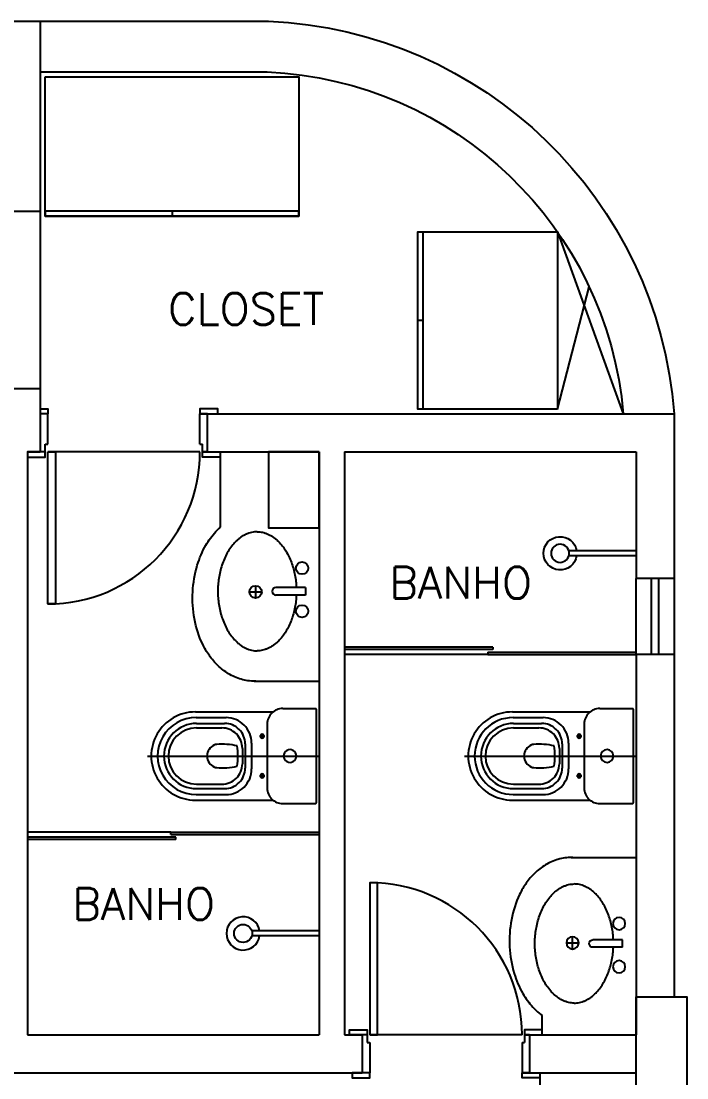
# Model space of a CAD drawing. Extents: x 126968 to 132038, y -1805 to 3860.
# Drawn here: x 130143.1 to 130405.6, y 2452.6 to 2869.6 of the extents above; entities that cross this region are included whole.
import ezdxf
from ezdxf.enums import TextEntityAlignment as Align

# ---------------------------------------------------------------- set-up
doc = ezdxf.new("R2010")
doc.units = 0
doc.header["$MEASUREMENT"] = 0
doc.linetypes.add('CONTINU', pattern=[0])
doc.layers.get('0').update_dxf_attribs({"linetype": 'CONTINUOUS'})
for name, color, linetype in [('ESCR03', 3, 'CONTINUOUS'), ('PENA01', 1, 'CONTINUOUS'), ('PENA02', 2, 'CONTINUOUS'), ('PENA03', 3, 'CONTINUOUS'), ('PENA04', 4, 'CONTINUOUS'), ('PENA06', 6, 'CONTINUOUS')]:
    doc.layers.add(name, color=color, linetype=linetype)
doc.styles.add('ROMANS', font='ROMANS.SHX')

# ---------------------------------------------------------------- blocks, each defined once
blk = doc.blocks.new('LAVATORIO02')
at = {"layer": 'PENA02', "linetype": 'Continuous'}
for p, q in [((-0.4384, 0.2507), (-0.487, 0.2507)), ((-0.4627, 0.275), (-0.4627, 0.2264)), ((-0.4751, 0.0535), (-0.4751, 0.1702)), ((-0.4451, 0.0535), (-0.4451, 0.1702)), ((-0.4451, 0.0535), (-0.4751, 0.0535))]:
    blk.add_line(p, q, dxfattribs=at)
for centre in [(-0.4627, 0.2507), (-0.5387, 0.0674), (-0.3686, 0.0674)]:
    blk.add_circle(centre, 0.0243, dxfattribs=at)
blk.add_arc((-0.4601, 0.1702), 0.015, 0, 180, dxfattribs=at)
blk.add_rational_spline([(-0.2251, 0.2444), (-0.2251, 0.3994), (-0.4601, 0.3994), (-0.6951, 0.3994), (-0.6951, 0.2444)], [1, 0.688869268643, 1, 0.688869268642, 1], degree=2, knots=[3.141593, 3.141593, 3.141593, 4.712389, 4.712389, 6.283185, 6.283185, 6.283185], dxfattribs=at)
for points, weights in [([(-0.4751, 0.0897), (-0.6951, 0.0994), (-0.6951, 0.2444)], [0.97289345728, 0.703070764225, 1]), ([(-0.2251, 0.2444), (-0.2251, 0.0994), (-0.4451, 0.0897)], [1, 0.703070764227, 0.972893457279])]:
    blk.add_rational_spline(points, weights, degree=2, dxfattribs=at)
blk = doc.blocks.new('Chuveiro-30cm')
for p, q in [((0, 0.02), (-0.5308, 0.02)), ((0, -0.02), (-0.5308, -0.02))]:
    blk.add_line(p, q)
blk.add_circle((-0.5993, 0), 0.0714)
blk.add_arc((-0.5993, 0), 0.1314, 8.75661, 351.24339)
blk = doc.blocks.new('7013017_p')
at = {"linetype": 'CONTINU'}
for points in [[(0, -0.6774), (0, 0)], [(-0.1875, -0.1437), (-0.1875, -0.0148)], [(-0.1848, -0.0121), (0.1848, -0.0121)], [(0.1875, -0.1437), (0.1875, -0.0148)], [(-0.174, -0.4881), (-0.174, -0.182)], [(-0.1266, -0.2047), (0.1266, -0.2047)], [(0.174, -0.488), (0.174, -0.182)], [(-0.0871, -0.2244), (-0.0688, -0.2244)], [(-0.0782, -0.2345), (-0.0782, -0.2147)], [(0.0681, -0.2244), (0.0887, -0.2244)], [(0.0782, -0.2351), (0.0782, -0.2144)], [(-0.0509, -0.2662), (0.0509, -0.2662)], [(-0.0479, -0.2918), (0.0479, -0.2918)], [(-0.0303, -0.3027), (0.0303, -0.3027)], [(-0.1518, -0.4851), (-0.1518, -0.367)], [(-0.1286, -0.4834), (-0.1286, -0.3725)], [(0.1286, -0.4834), (0.1286, -0.3725)], [(0.1518, -0.4851), (0.1518, -0.367)], [(-0.111, -0.4834), (-0.111, -0.3834)], [(0.111, -0.4834), (0.111, -0.3834)]]:
    blk.add_lwpolyline(points, dxfattribs=at)
for points in [[(-0.1848, -0.0121, 0.41424), (-0.1875, -0.0148)], [(0.1875, -0.0148, 0.414275), (0.1848, -0.0121)], [(0, -0.0896, 1), (0, -0.14)], [(0, -0.14, 1), (0, -0.0896)], [(-0.1875, -0.1437, 0.414214), (-0.1266, -0.2047)], [(0.1266, -0.2047, 0.414214), (0.1875, -0.1437)], [(-0.0782, -0.2168, 1), (-0.0782, -0.2319)], [(-0.0782, -0.2319, 1), (-0.0782, -0.2168)], [(0.0782, -0.2168, 1), (0.0782, -0.2319)], [(0.0782, -0.2319, 1), (0.0782, -0.2168)], [(-0.0509, -0.2662, 0.414214), (-0.1518, -0.367)], [(-0.0479, -0.2918, 0.414214), (-0.1286, -0.3725)], [(0.1286, -0.3725, 0.414214), (0.0479, -0.2918)], [(0.1518, -0.367, 0.414214), (0.0509, -0.2662)], [(-0.0303, -0.3027, 0.414214), (-0.111, -0.3834)], [(-0.04, -0.3232, 0.078063), (-0.0458, -0.404)], [(0.04, -0.3232, 0.080389), (-0.04, -0.3232)], [(0.111, -0.3834, 0.414214), (0.0303, -0.3027)], [(0.0458, -0.404, 0.078063), (0.04, -0.3232)], [(-0.0458, -0.404, 0.07471), (-0.0437, -0.4128)], [(-0.0437, -0.4128, 0.675827), (0.0437, -0.4128)], [(0.0437, -0.4128, 0.07471), (0.0458, -0.404)], [(-0.174, -0.4881, 1.000333), (0.174, -0.488)], [(-0.1518, -0.4851, 1), (0.1518, -0.4851)], [(-0.1286, -0.4834, 0.999998), (0.1286, -0.4834)], [(-0.111, -0.4834, 0.999998), (0.111, -0.4834)]]:
    blk.add_lwpolyline(points, format="xyb", dxfattribs=at)

msp = doc.modelspace()

# ---------------------------------------------------------------- linework, layer by layer
for p, q in [((130354.557, 2786.485), (130380.549, 2714.615)), ((130354.557, 2716.485), (130367.117, 2764.723))]:
    msp.add_line(p, q)
at = {"layer": 'PENA01'}
for p, q in [((130150.613, 2794.615), (130150.613, 2724.615)), ((130213.613, 2699.615), (130153.613, 2699.615)), ((130327.113, 2619.615), (130270.613, 2619.615)), ((130202.113, 2549.615), (130145.613, 2549.615)), ((130340.613, 2469.615), (130280.613, 2469.615))]:
    msp.add_line(p, q, dxfattribs=at)
at = {"layer": 'PENA01', "linetype": 'Continuous'}
for centre, start, end in [((130153.613, 2699.615), 270, 360), ((130280.613, 2469.615), 360, 90)]:
    msp.add_arc(centre, 60, start, end, dxfattribs=at)
at = {"layer": 'PENA02'}
for p, q in [((130221.613, 2699.615), (130221.613, 2669.892)), ((130234.985, 2609.119), (130260.636, 2609.119)), ((130234.985, 2609.119), (130260.636, 2609.119)), ((130359.962, 2539.615), (130385.613, 2539.615)), ((130348.613, 2469.615), (130348.613, 2477.194))]:
    msp.add_line(p, q, dxfattribs=at)
at = {"layer": 'PENA02', "linetype": 'Continuous'}
for p, q in [((130385.613, 2619.615), (130385.613, 2649.615)), ((130400.613, 2649.615), (130400.613, 2619.615))]:
    msp.add_line(p, q, dxfattribs=at)
at = {"layer": 'PENA02'}
for points, knots in [([(130235.668, 2609.119), (130235.537, 2609.117), (130235.405, 2609.116), (130233.427, 2609.121), (130231.582, 2609.394), (130228.073, 2610.414), (130226.411, 2611.159), (130223.356, 2612.995), (130221.962, 2614.084), (130219.447, 2616.5), (130218.324, 2617.828), (130216.327, 2620.653), (130215.452, 2622.152), (130213.169, 2626.838), (130212.1, 2630.218), (130210.8, 2637.207), (130210.572, 2640.818), (130210.946, 2647.982), (130211.548, 2651.534), (130213.409, 2657.687), (130214.53, 2660.346), (130217.068, 2664.731), (130218.365, 2666.534), (130220.292, 2668.625), (130220.732, 2669.071), (130221.189, 2669.501), (130221.329, 2669.633), (130221.47, 2669.763), (130221.613, 2669.892)], [3.1192061, 3.1192061, 3.1192061, 3.1192061, 3.1321154, 3.1321154, 3.3137451, 3.3137451, 3.4953748, 3.4953748, 3.6770046, 3.6770046, 3.8586343, 3.8586343, 4.040264, 4.040264, 4.4033609, 4.4033609, 4.7664578, 4.7664578, 5.1295547, 5.1295547, 5.4275248, 5.4275248, 5.6599622, 5.6599622, 5.7253775, 5.7253775, 5.7253775, 5.745424, 5.745424, 5.745424, 5.745424]), ([(130360.644, 2539.615), (130360.513, 2539.617), (130360.382, 2539.618), (130358.404, 2539.613), (130356.559, 2539.34), (130353.05, 2538.32), (130351.387, 2537.575), (130348.333, 2535.739), (130346.939, 2534.65), (130344.424, 2532.234), (130343.301, 2530.906), (130341.303, 2528.081), (130340.428, 2526.582), (130338.146, 2521.896), (130337.077, 2518.516), (130335.777, 2511.527), (130335.548, 2507.916), (130335.922, 2500.752), (130336.524, 2497.2), (130338.385, 2491.047), (130339.507, 2488.388), (130342.044, 2484.003), (130343.342, 2482.199), (130345.269, 2480.109), (130345.709, 2479.663), (130346.165, 2479.233), (130346.934, 2478.509), (130347.75, 2477.829), (130348.613, 2477.194)], [3.1192061, 3.1192061, 3.1192061, 3.1192061, 3.1321154, 3.1321154, 3.3137451, 3.3137451, 3.4953748, 3.4953748, 3.6770046, 3.6770046, 3.8586343, 3.8586343, 4.040264, 4.040264, 4.4033609, 4.4033609, 4.7664578, 4.7664578, 5.1295547, 5.1295547, 5.4275248, 5.4275248, 5.6599622, 5.6599622, 5.7253775, 5.7253775, 5.7253775, 5.83552, 5.83552, 5.83552, 5.83552])]:
    msp.add_open_spline(points, degree=3, knots=knots, dxfattribs=at)
at = {"layer": 'PENA03', "linetype": 'Continuous'}
for p, q in [((130391.613, 2619.615), (130391.613, 2649.615)), ((130394.613, 2619.615), (130394.613, 2649.615)), ((130347.613, 2454.615), (130347.613, 2404.615))]:
    msp.add_line(p, q, dxfattribs=at)
at = {"layer": 'PENA03'}
for points in [[(130150.613, 2869.615), (130240.613, 2869.615, -0.3798509), (130400.613, 2714.615), (130400.613, 2714.615)], [(130150.613, 2849.615), (130240.164, 2849.615, -0.3761204), (130380.549, 2714.615, -0.3761204)]]:
    msp.add_lwpolyline(points, format="xyb", dxfattribs=at)
at = {"layer": 'PENA04'}
for p, q in [((130202.613, 2794.615), (130202.613, 2792.615)), ((130301.557, 2751.535), (130299.557, 2751.535)), ((130153.613, 2714.615), (130150.613, 2714.615)), ((130153.613, 2702.615), (130153.613, 2714.615)), ((130213.613, 2702.615), (130213.613, 2714.615)), ((130216.613, 2714.615), (130213.613, 2714.615)), ((130152.613, 2699.615), (130152.613, 2702.615)), ((130152.613, 2702.615), (130153.613, 2702.615)), ((130213.613, 2702.615), (130214.613, 2702.615)), ((130214.613, 2699.615), (130214.613, 2702.615)), ((130152.613, 2699.615), (130150.613, 2699.615)), ((130216.613, 2699.615), (130214.613, 2699.615)), ((130329.113, 2622.615), (130270.613, 2622.615)), ((130329.113, 2621.615), (130270.613, 2621.615)), ((130327.113, 2620.615), (130385.613, 2620.615)), ((130327.113, 2620.615), (130327.113, 2619.615)), ((130327.113, 2619.615), (130385.613, 2619.615)), ((130329.113, 2622.615), (130329.113, 2621.615)), ((130202.113, 2549.615), (130260.613, 2549.615)), ((130202.113, 2548.615), (130202.113, 2549.615)), ((130202.113, 2548.615), (130260.613, 2548.615)), ((130204.113, 2547.615), (130145.613, 2547.615)), ((130204.113, 2546.615), (130145.613, 2546.615)), ((130204.113, 2546.615), (130204.113, 2547.615)), ((130279.613, 2469.615), (130277.613, 2469.615)), ((130279.613, 2469.615), (130279.613, 2466.615)), ((130341.613, 2469.615), (130341.613, 2466.615)), ((130343.613, 2469.615), (130341.613, 2469.615)), ((130279.613, 2466.615), (130280.613, 2466.615)), ((130280.613, 2466.615), (130280.613, 2454.615)), ((130340.613, 2466.615), (130340.613, 2454.615)), ((130340.613, 2466.615), (130341.613, 2466.615)), ((130280.613, 2454.615), (130277.613, 2454.615)), ((130343.613, 2454.615), (130340.613, 2454.615))]:
    msp.add_line(p, q, dxfattribs=at)
for points in [[(130152.613, 2847.615), (130252.613, 2847.615), (130252.613, 2792.615), (130152.613, 2792.615)], [(130152.613, 2792.615), (130252.613, 2792.615), (130252.613, 2794.615), (130152.613, 2794.615)], [(130354.557, 2716.485), (130299.557, 2716.485), (130299.557, 2786.485), (130354.557, 2786.485)], [(130299.557, 2786.485), (130301.557, 2786.485), (130301.557, 2716.485), (130299.557, 2716.485)], [(130213.613, 2714.615), (130220.613, 2714.615), (130220.613, 2716.615), (130213.613, 2716.615)], [(130152.613, 2699.615), (130145.613, 2699.615), (130145.613, 2697.615), (130152.613, 2697.615)], [(130153.613, 2699.615), (130156.613, 2699.615), (130156.613, 2639.615), (130153.613, 2639.615)], [(130214.613, 2699.615), (130221.613, 2699.615), (130221.613, 2697.615), (130214.613, 2697.615)], [(130280.613, 2469.615), (130283.613, 2469.615), (130283.613, 2529.615), (130280.613, 2529.615)], [(130279.613, 2469.615), (130272.613, 2469.615), (130272.613, 2471.615), (130279.613, 2471.615)], [(130341.613, 2469.615), (130348.613, 2469.615), (130348.613, 2471.615), (130341.613, 2471.615)], [(130280.613, 2454.615), (130273.613, 2454.615), (130273.613, 2452.615), (130280.613, 2452.615)], [(130340.613, 2454.615), (130347.613, 2454.615), (130347.613, 2452.615), (130340.613, 2452.615)]]:
    msp.add_lwpolyline(points, close=True, dxfattribs=at)
msp.add_lwpolyline([(130150.613, 2716.615), (130153.613, 2716.615), (130153.613, 2714.615), (130150.613, 2714.615)], dxfattribs=at)
at = {"layer": 'PENA06'}
for p, q in [((130010.613, 2869.615), (130150.613, 2869.615)), ((130150.613, 2869.615), (130150.613, 2794.615)), ((130135.613, 2794.615), (130150.613, 2794.615)), ((130135.613, 2724.615), (130150.613, 2724.615)), ((130150.613, 2724.615), (130150.613, 2699.615)), ((130216.613, 2714.615), (130400.613, 2714.615)), ((130216.613, 2699.615), (130216.613, 2714.615)), ((130400.613, 2714.615), (130400.613, 2649.615)), ((130145.613, 2699.615), (130145.613, 2469.615)), ((130145.613, 2699.615), (130150.613, 2699.615)), ((130216.613, 2699.615), (130260.613, 2699.615)), ((130260.613, 2699.615), (130260.613, 2469.615)), ((130270.613, 2699.615), (130270.613, 2469.615)), ((130270.613, 2699.615), (130385.613, 2699.615)), ((130385.613, 2699.615), (130385.613, 2649.615)), ((130385.613, 2619.615), (130385.613, 2469.615)), ((130400.613, 2619.615), (130400.613, 2484.615)), ((130145.613, 2469.615), (130260.613, 2469.615)), ((130270.613, 2469.615), (130277.613, 2469.615)), ((130277.613, 2469.615), (130277.613, 2454.615)), ((130343.613, 2469.615), (130385.613, 2469.615)), ((130343.613, 2469.615), (130343.613, 2454.615)), ((130128.613, 2454.615), (130277.613, 2454.615)), ((130343.613, 2454.615), (130385.613, 2454.615))]:
    msp.add_line(p, q, dxfattribs=at)
at = {"layer": 'PENA06', "linetype": 'Continuous'}
for p, q in [((130400.613, 2649.615), (130385.613, 2649.615)), ((130400.613, 2619.615), (130385.613, 2619.615))]:
    msp.add_line(p, q, dxfattribs=at)
at = {"layer": 'PENA06'}
for points in [[(130260.613, 2699.615), (130240.613, 2699.615), (130240.613, 2669.615), (130260.613, 2669.615)], [(130405.613, 2434.615), (130385.613, 2434.615), (130385.613, 2484.615), (130405.613, 2484.615)]]:
    msp.add_lwpolyline(points, close=True, dxfattribs=at)

# ---------------------------------------------------------------- block references
at = {"layer": 'PENA01', "yscale": 100, "zscale": 100}
for p, xscale, rotation in [((130260.613, 2690.64), 100, 89.99999999999166), ((130385.613, 2459.615), -100, 90)]:
    msp.add_blockref('LAVATORIO02', p, dxfattribs=dict(at, xscale=xscale, rotation=rotation))
at = {"layer": 'PENA02'}
for name, p, xscale, yscale, zscale, rotation in [('Chuveiro-30cm', (130385.613, 2659.615), -50, 50, 50, 180), ('7013017_p', (130260.613, 2579.615), 100, 100, 100, 270.0000000000176), ('7013017_p', (130385.613, 2579.615), 100, 100, 100, 270)]:
    msp.add_blockref(name, p, dxfattribs=dict(at, xscale=xscale, yscale=yscale, zscale=zscale, rotation=rotation))
at = {"layer": 'PENA02', "xscale": 50, "yscale": 50, "zscale": 50}
msp.add_blockref('Chuveiro-30cm', (130260.613, 2509.615), dxfattribs=at)

# ---------------------------------------------------------------- texts
at = {"layer": 'ESCR03', "color": 4, "linetype": 'Continuous', "style": 'ROMANS'}
for s, p in [('CLOSET', (130231.856, 2756.041)), ('BANHO', (130316.413, 2647.986))]:
    msp.add_text(s, height=12.5, dxfattribs=at).set_placement(p, align=Align.MIDDLE)
msp.add_text('BANHO', height=12.5, rotation=360, dxfattribs=at).set_placement((130191.413, 2521.243), align=Align.MIDDLE)

doc.saveas('drawing.dxf')
